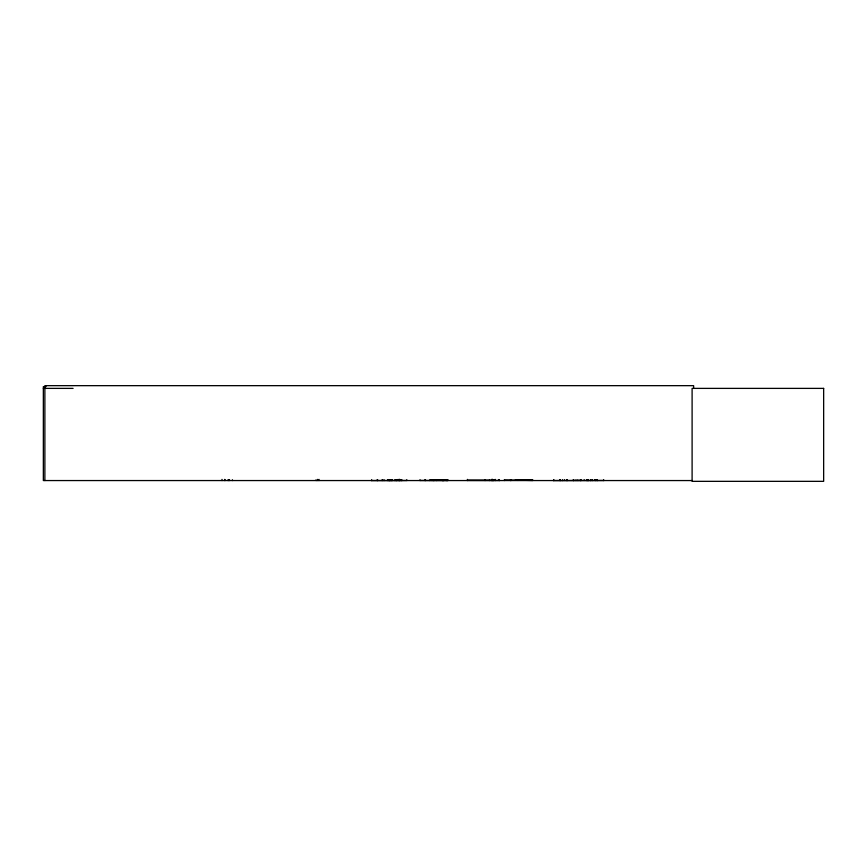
<?xml version="1.0" encoding="UTF-8"?>
<svg xmlns="http://www.w3.org/2000/svg" width="867" height="867" viewBox="0 0 867 867"><rect width="100%" height="100%" fill="white"/><g stroke="black" fill="none" stroke-linecap="round" stroke-linejoin="round"><path stroke-width="1.3" d="M581.085 480.524L581.172 479.787M595.011 480.459L595.033 479.787M498.482 480.437L498.525 479.787M371.434 480.556L407.057 480.481M382.271 480.459L382.184 479.787L382.119 480.556M382.564 480.437L382.629 479.787M584.12 480.437L584.185 479.787M553.276 480.556L604.104 480.459M564.471 480.437L564.558 479.787M433.337 480.459L433.305 479.592M371.629 480.459L371.661 479.852L371.694 480.556M553.645 480.459L553.699 479.852M567.029 480.459L567.094 479.852M577.823 480.459L577.888 479.852L577.942 480.556M436.589 480.459L436.654 479.852M433.836 480.459L433.923 479.852M315.621 480.459L316.141 479.852L316.325 480.556M46.059 386.639L43.35 386.639L43.35 480.556L692.278 480.556M43.35 388.383L73.088 388.383M430.606 479.95L447.957 479.95M515.366 479.95L532.728 479.95M430.574 480.177L447.99 480.177M467.389 480.264L495.274 480.264M515.334 480.177L532.761 480.177M448.044 480.524L420.051 480.459M467.389 480.416L499.815 480.459M532.75 480.502L504.421 479.852M391.602 480.459L391.624 479.787M447.48 480.459L447.394 479.852M443.741 480.459L443.785 479.592M499.446 480.459L499.37 479.852L499.305 480.556M586.894 480.459L586.84 479.852M573.51 480.459L573.445 479.852M406.851 480.437L406.807 479.787M518.033 480.459L517.848 479.787M595.12 480.459L595.12 479.787M693.633 388.383L693.633 385.663L44.878 385.663L44.878 480.556M603.681 479.787L603.681 480.556M597.341 479.592L597.341 480.556M596.951 479.592L596.951 480.556M595.423 479.787L595.423 480.556M592.443 479.787L592.443 480.556M590.915 479.592L590.915 480.556M590.525 479.592L590.525 480.556M588.379 479.592L588.314 480.556M587.891 479.592L587.891 480.556M587.826 479.592L587.826 480.556M586.775 479.787L586.775 480.556M580.587 479.592L580.587 480.556M580.218 479.592L580.218 480.556M575.991 479.787L575.991 480.556M573.716 479.592L573.716 480.556M573.347 479.592L573.38 480.556M567.191 479.592L567.159 480.556M566.823 479.592L566.823 480.556M562.596 479.787L562.596 480.556M560.331 479.592L560.331 480.556M559.952 479.592L559.952 480.556M553.764 479.787L553.764 480.556M510.945 479.592L510.945 480.556M510.479 479.592L510.479 480.556M504.399 479.787L504.399 480.556M495.274 479.397L495.274 480.556M493.475 479.592L493.475 480.556M493.139 479.592L493.139 480.556M492.489 479.397L492.445 480.556M492.098 479.397L491.979 480.556M491.784 479.397L491.784 480.556M489.508 479.787L489.508 480.556M485.076 479.787L485.076 480.556M467.389 479.397L467.389 480.556M447.296 479.787L447.296 480.556M446.516 479.787L446.516 480.556M443.633 479.592L443.633 480.556M443.07 479.787L443.07 480.556M442.896 479.592L442.896 480.556M442.549 479.592L442.549 480.556M436.719 479.787L436.719 480.556M434.02 479.787L434.02 480.556M433.446 479.592L433.446 480.556M432.069 479.787L432.069 480.556M429.783 479.787L429.783 480.556M425.459 479.592L425.459 480.556M425.036 479.592L425.036 480.556M419.953 479.787L419.953 480.556M401.887 479.787L401.887 480.556M401.258 479.592L401.258 480.556M400.89 479.592L400.89 480.556M399.763 479.397L399.763 480.556M398.181 479.397L398.181 480.556M398.007 479.787L398.007 480.556M396.186 479.592L396.186 480.556M395.861 479.592L395.861 480.556M394.745 479.787L394.745 480.556M392.448 479.787L392.448 480.556M391.277 479.592L391.277 480.556L390.984 479.852M390.887 479.787L390.984 480.556M390.8 479.592L390.8 480.556M389.662 479.592L389.662 480.556M389.391 479.592L389.381 480.556M389.24 479.592L389.24 480.556M388.21 479.592L388.21 480.556M387.885 479.592L387.885 480.556M384.07 479.787L384.07 480.556M377.611 479.592L377.611 480.556M377.243 479.592L377.243 480.556M319.034 479.397L319.034 480.556M317.68 479.397L317.831 480.556M232.41 479.787L232.41 480.556M229.517 479.787L229.517 480.556M228.78 479.787L228.725 480.556M227.988 479.787L227.988 480.556M225.041 479.787L225.041 480.556M224.726 479.397L224.726 480.556M222.017 479.397L222.017 480.556M823.65 388.383L692.104 388.383L692.104 481.337L823.65 481.337L823.65 388.383M396.447 480.459L396.414 479.852L396.382 480.556M399.535 480.556L399.535 479.397L399.449 480.556"/></g></svg>
